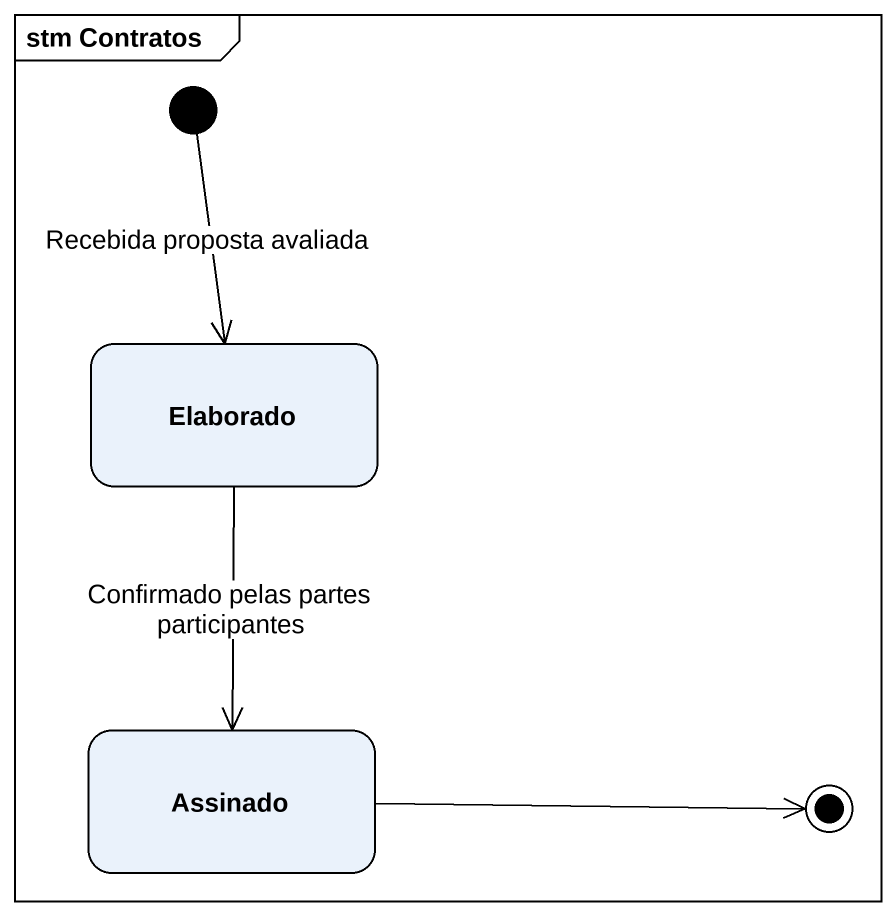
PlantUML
@startuml
mainframe stm Contratos
hide empty description
state Elaborado
state Assinado
[*] --> Elaborado : Recebida proposta avaliada
Elaborado --> Assinado : Confirmado pelas partes participantes
Assinado -right-> [*]
@enduml
